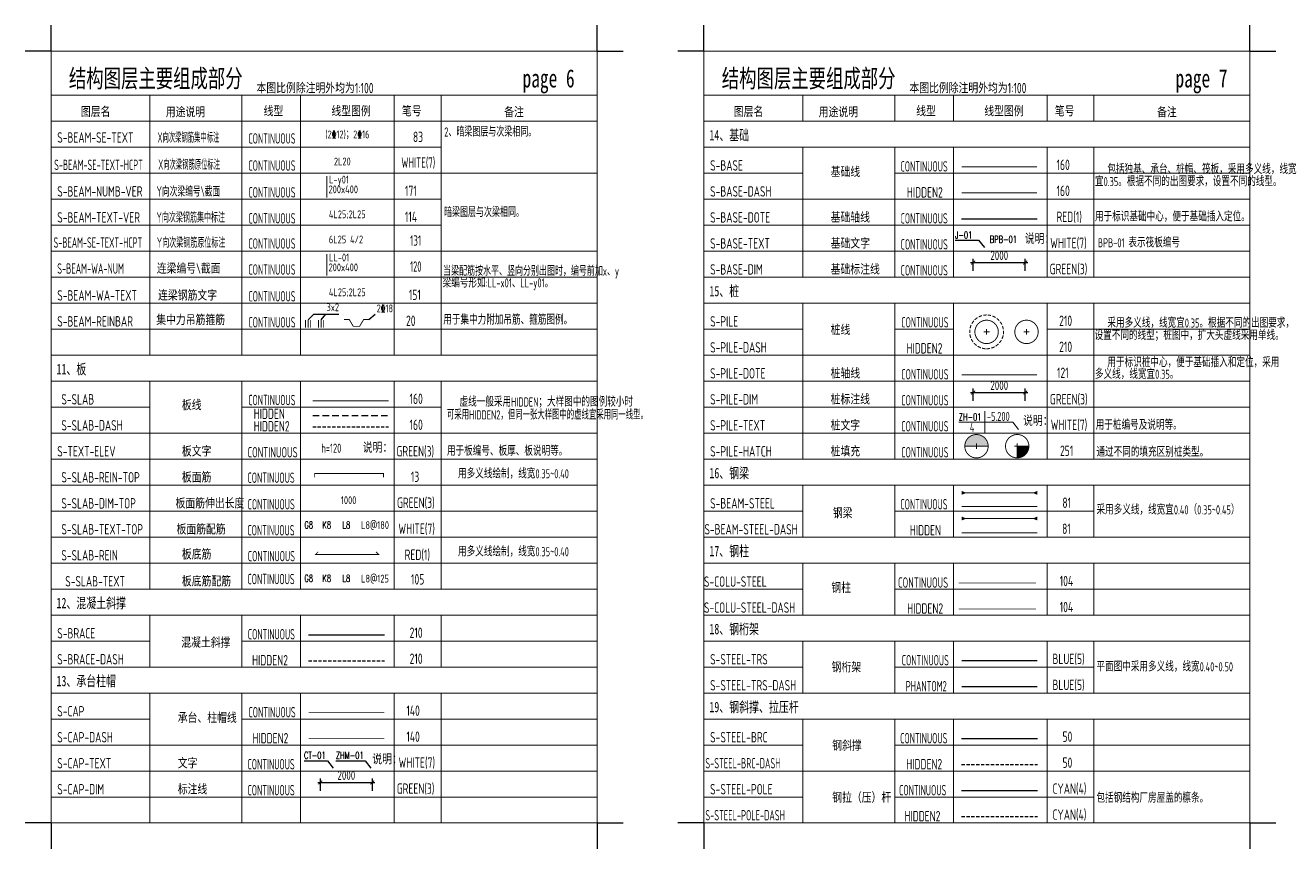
# Model space of a CAD drawing. Header units: millimetres. Extents: x 1089227 to 13101469, y 618865 to 10240562.
# Drawn here: x 2498289 to 2546397, y 5633596 to 5665296 of the extents above; entities that cross this region are included whole.
import ezdxf
from ezdxf.enums import TextEntityAlignment as Align

# ---------------------------------------------------------------- set-up
doc = ezdxf.new("R2010")
doc.units = ezdxf.units.MM
doc.header["$LTSCALE"] = 1000
doc.header["$PDMODE"] = 3
doc.header["$PDSIZE"] = 200
for name, pattern in [('HIDDEN', [0.375, 0.25, -0.125]), ('HIDDEN2', [0.1875, 0.125, -0.0625]), ('PHANTOM2', [1.25, 0.625, -0.125, 0.125, -0.125, 0.125, -0.125])]:
    doc.linetypes.add(name, pattern=pattern)
doc.layers.get('0').update_dxf_attribs({"linetype": 'CONTINUOUS'})
doc.layers.get('Defpoints').update_dxf_attribs({"linetype": 'CONTINUOUS'})
for name, color, linetype in [('A-TEXT-DESC', 4, 'CONTINUOUS'), ('S-BASE-DASH', 160, 'HIDDEN2'), ('S-BASE-DIM', 3, 'CONTINUOUS'), ('S-BASE-DOTE', 1, 'CONTINUOUS'), ('S-BASE-TEXT', 7, 'CONTINUOUS'), ('S-BEAM-REIN', 20, 'CONTINUOUS'), ('S-BEAM-SE-TEXT-HCPT', 7, 'CONTINUOUS'), ('S-BEAM-STEEL', 81, 'CONTINUOUS'), ('S-BEAM-STEEL-DASH', 81, 'HIDDEN'), ('S-BRACE', 210, 'CONTINUOUS'), ('S-BRACE-DASH', 210, 'HIDDEN2'), ('S-CAP', 140, 'CONTINUOUS'), ('S-CAP-DASH', 140, 'HIDDEN2'), ('S-CAP-DIM', 3, 'CONTINUOUS'), ('S-CAP-TEXT', 7, 'CONTINUOUS'), ('S-COLU-DE-TEXT', 32, 'CONTINUOUS'), ('S-COLU-STEEL', 104, 'CONTINUOUS'), ('S-COLU-STEEL-DASH', 104, 'HIDDEN2'), ('S-CONNET-PLA', 210, 'CONTINUOUS'), ('S-CONNET-PLA-DASH', 210, 'HIDDEN2'), ('S-PILE-DOTE', 121, 'CONTINUOUS'), ('S-SLAB-DASH', 160, 'HIDDEN'), ('S-SLAB-DIM-TOP', 3, 'CONTINUOUS'), ('S-SLAB-TEXT-TOP', 7, 'CONTINUOUS'), ('S-STEEL-BRC', 50, 'CONTINUOUS'), ('S-STEEL-BRC-DASH', 50, 'HIDDEN2'), ('S-STEEL-POLE', 4, 'CONTINUOUS'), ('S-STEEL-POLE-DASH', 4, 'HIDDEN2'), ('S-STEEL-TRS', 5, 'CONTINUOUS'), ('S-STEEL-TRS-DASH', 5, 'PHANTOM2'), ('S-TEXT-ELEV', 3, 'CONTINUOUS')]:
    doc.layers.add(name, color=color, linetype=linetype)
for name, color, linetype, lineweight in [('S-BASE', 160, 'CONTINUOUS', 0), ('S-BEAM-SE-NUMB-VER', 171, 'CONTINUOUS', 0), ('S-BEAM-SE-TEXT', 83, 'CONTINUOUS', 0), ('S-BEAM-SE-TEXT-VCPT', 131, 'CONTINUOUS', 0), ('S-BEAM-SE-TEXT-VER', 114, 'CONTINUOUS', 0), ('S-NUM', 7, 'CONTINUOUS', 0), ('S-PILE', 210, 'CONTINUOUS', 0), ('S-PILE-DASH', 210, 'HIDDEN2', 0), ('S-PILE-DIM', 3, 'CONTINUOUS', 0), ('S-PILE-TEXT', 7, 'CONTINUOUS', 0), ('S-SLAB', 160, 'CONTINUOUS', 0), ('S-SLAB-HATCH', 73, 'CONTINUOUS', 0), ('S-SLAB-REIN', 1, 'CONTINUOUS', 0), ('S-SLAB-REIN-TOP', 13, 'CONTINUOUS', 0), ('S-SLAB-TEXT', 105, 'CONTINUOUS', 0), ('S-TABLE', 113, 'CONTINUOUS', 0), ('S-TEXT', 32, 'CONTINUOUS', 0)]:
    doc.layers.add(name, color=color, linetype=linetype, lineweight=lineweight)
doc.styles.add('HT', font='simhei.ttf', dxfattribs={"width": 0.7})
doc.styles.add('rom', font='romand.shx', dxfattribs={"width": 0.7})
doc.styles.add('SZAD_HT', font='simhei.ttf')
doc.styles.add('TSSD_Dimension', font='tssdeng.shx', dxfattribs={"width": 0.75, "bigfont": 'Hztxt.shx'})
doc.styles.add('TSSD_Norm', font='Tssdeng.shx', dxfattribs={"width": 0.7, "bigfont": 'hztxt.shx'})
doc.styles.add('TSSD_Num', font='Tssdeng.shx', dxfattribs={"width": 0.7, "bigfont": 'hztxt.shx'})
doc.styles.add('TSSD_Rein', font='tssdeng.shx', dxfattribs={"width": 0.7, "bigfont": 'hztxt.shx'})
doc.dimstyles.new('TSSD_100_100', dxfattribs={"dimtxt": 350, "dimasz": 100, "dimexe": 150, "dimexo": 250, "dimgap": 100, "dimtad": 1, "dimdec": 0, "dimzin": 0, "dimdsep": 46, "dimtxsty": 'TSSD_Dimension', "dimblk": 'ARCHTICK', "dimblk1": 'ARCHTICK', "dimblk2": 'ARCHTICK', "dimcen": 0, "dimdle": 100, "dimclrt": 7, "dimadec": 0, "dimazin": 0, "dimtfac": 1, "dimtdec": 0, "dimtix": 1, "dimtmove": 2, "dimatfit": 3, "dimfxl": 0, "dimtolj": 1, "dimtzin": 0, "dimarcsym": 0})

# ---------------------------------------------------------------- blocks, each defined once
blk = doc.blocks.new('_ArchTick')
at = {"color": 0, "linetype": 'ByBlock', "const_width": 0.3}
blk.add_lwpolyline([(-0.71, -0.71), (0.71, 0.71)], dxfattribs=at)
blk = doc.blocks.new('*D361')
at = {"layer": 'Defpoints', "color": 0, "transparency": 16777216}
for p in [(2511646, 5636156), (2509646, 5635588), (2511646, 5635588)]:
    blk.add_point(p, dxfattribs=at)
at = {"layer": 'S-CAP-DIM', "color": 0, "lineweight": -2, "transparency": 16777216}
for p, q in [((2509546, 5636156), (2511746, 5636156)), ((2509646, 5635838), (2509646, 5636306)), ((2511646, 5635838), (2511646, 5636306))]:
    blk.add_line(p, q, dxfattribs=at)
at = {"layer": 'S-CAP-DIM', "color": 0, "lineweight": -2, "transparency": 16777216, "xscale": 100, "yscale": 100, "zscale": 100, "rotation": 180}
blk.add_blockref('_ArchTick', (2509646, 5636156), dxfattribs=at)
at = {"layer": 'S-CAP-DIM', "color": 0, "lineweight": -2, "transparency": 16777216, "xscale": 100, "yscale": 100, "zscale": 100}
blk.add_blockref('_ArchTick', (2511646, 5636156), dxfattribs=at)
at = {"layer": 'S-CAP-DIM', "color": 7, "transparency": 16777216, "insert": (2510646, 5636431), "char_height": 350, "attachment_point": 5, "style": 'TSSD_Dimension'}
blk.add_mtext('\\A1;2000', dxfattribs=at)
blk = doc.blocks.new('*D362')
at = {"layer": 'Defpoints', "color": 0, "transparency": 16777216}
for p in [(2536755, 5656156), (2534755, 5655588), (2536755, 5655588)]:
    blk.add_point(p, dxfattribs=at)
at = {"layer": 'S-BASE-DIM', "color": 0, "lineweight": -2, "transparency": 16777216}
for p, q in [((2534655, 5656156), (2536855, 5656156)), ((2534755, 5655838), (2534755, 5656306)), ((2536755, 5655838), (2536755, 5656306))]:
    blk.add_line(p, q, dxfattribs=at)
at = {"layer": 'S-BASE-DIM', "color": 0, "lineweight": -2, "transparency": 16777216, "xscale": 100, "yscale": 100, "zscale": 100, "rotation": 180}
blk.add_blockref('_ArchTick', (2534755, 5656156), dxfattribs=at)
at = {"layer": 'S-BASE-DIM', "color": 0, "lineweight": -2, "transparency": 16777216, "xscale": 100, "yscale": 100, "zscale": 100}
blk.add_blockref('_ArchTick', (2536755, 5656156), dxfattribs=at)
at = {"layer": 'S-BASE-DIM', "color": 7, "transparency": 16777216, "insert": (2535755, 5656431), "char_height": 350, "attachment_point": 5, "style": 'TSSD_Dimension'}
blk.add_mtext('\\A1;2000', dxfattribs=at)
blk = doc.blocks.new('*D363')
at = {"layer": 'Defpoints', "color": 0, "transparency": 16777216}
for p in [(2536755, 5651156), (2534755, 5650588), (2536755, 5650588)]:
    blk.add_point(p, dxfattribs=at)
at = {"layer": 'S-PILE-DIM', "color": 0, "lineweight": -2, "transparency": 16777216}
for p, q in [((2534655, 5651156), (2536855, 5651156)), ((2534755, 5650838), (2534755, 5651306)), ((2536755, 5650838), (2536755, 5651306))]:
    blk.add_line(p, q, dxfattribs=at)
at = {"layer": 'S-PILE-DIM', "color": 0, "lineweight": -2, "transparency": 16777216, "xscale": 100, "yscale": 100, "zscale": 100, "rotation": 180}
blk.add_blockref('_ArchTick', (2534755, 5651156), dxfattribs=at)
at = {"layer": 'S-PILE-DIM', "color": 0, "lineweight": -2, "transparency": 16777216, "xscale": 100, "yscale": 100, "zscale": 100}
blk.add_blockref('_ArchTick', (2536755, 5651156), dxfattribs=at)
at = {"layer": 'S-PILE-DIM', "color": 7, "transparency": 16777216, "insert": (2535755, 5651431), "char_height": 350, "attachment_point": 5, "style": 'TSSD_Dimension'}
blk.add_mtext('\\A1;2000', dxfattribs=at)

msp = doc.modelspace()

# ---------------------------------------------------------------- hatches: boundary and pattern name
at = {"layer": 'S-SLAB-HATCH'}
for points in [[(2534879.505, 5649541.374, 0.414213562), (2534429.505, 5649091.374), (2535329.505, 5649091.374, 0.414213562)], [(2536445.833, 5649091.374), (2536445.833, 5648641.374, 0.414213562), (2536895.833, 5649091.374)]]:
    msp.add_hatch(color=256, dxfattribs=at).paths.add_polyline_path(points)

# ---------------------------------------------------------------- linework, layer by layer
at = {"layer": 'Defpoints', "color": 0}
for points in [[(2499288.613, 5664296.27), (2499288.613, 5665296.27)], [(2520288.613, 5664296.27), (2520288.613, 5665296.27)], [(2524397.232, 5664296.27), (2524397.232, 5665296.27)], [(2545397.232, 5664296.27), (2545397.232, 5665296.27)], [(2499288.613, 5664296.27), (2498288.613, 5664296.27)], [(2520288.613, 5664296.27), (2521288.613, 5664296.27)], [(2524397.232, 5664296.27), (2523397.232, 5664296.27)], [(2545397.232, 5664296.27), (2546397.232, 5664296.27)], [(2499288.613, 5634596.27), (2498288.613, 5634596.27)], [(2499288.613, 5634596.27), (2499288.613, 5633596.27)], [(2520288.613, 5634596.27), (2520288.613, 5633596.27)], [(2520288.613, 5634596.27), (2521288.613, 5634596.27)], [(2524397.232, 5634596.27), (2523397.232, 5634596.27)], [(2524397.232, 5634596.27), (2524397.232, 5633596.27)], [(2545397.232, 5634596.27), (2545397.232, 5633596.27)], [(2545397.232, 5634596.27), (2546397.232, 5634596.27)]]:
    msp.add_lwpolyline(points, dxfattribs=at)
at = {"layer": 'S-BASE', "const_width": 35}
msp.add_lwpolyline([(2534305.346, 5659840.675), (2537208.641, 5659840.675)], dxfattribs=at)
at = {"layer": 'S-BASE-DASH', "const_width": 35}
msp.add_lwpolyline([(2534305.346, 5658840.675), (2537208.641, 5658840.675)], dxfattribs=at)
at = {"layer": 'S-BASE-DOTE'}
msp.add_line((2534305.346, 5657840.675), (2537208.641, 5657840.675), dxfattribs=at)
at = {"layer": 'S-BASE-TEXT'}
msp.add_lwpolyline([(2534059.696, 5657014.621), (2534959.568, 5657014.621), (2535182.678, 5656733.047)], dxfattribs=at)
at = {"layer": 'S-BEAM-REIN'}
msp.add_line((2511514.642, 5653970.178), (2511752.928, 5654175.227), dxfattribs=at)
at = {"layer": 'S-BEAM-REIN', "const_width": 35}
for points in [[(2509075.071, 5653648.531), (2509075.071, 5653948.531)], [(2509175.071, 5653648.531), (2509175.071, 5653948.531)], [(2509275.071, 5653648.531), (2509275.071, 5653948.531)], [(2509574.46, 5653648.531), (2509574.46, 5653948.531)], [(2509674.46, 5653648.531), (2509674.46, 5653948.531)], [(2509774.46, 5653648.531), (2509774.46, 5653948.531)], [(2511514.642, 5653970.178), (2511314.642, 5653970.178), (2511154.642, 5653703.511), (2510914.642, 5653703.511), (2510754.642, 5653970.178), (2510554.642, 5653970.178)]]:
    msp.add_lwpolyline(points, dxfattribs=at)
at = {"layer": 'S-BEAM-REIN'}
for points in [[(2509175.071, 5653948.531), (2509395.509, 5654170.138), (2510351.078, 5654170.138)], [(2509674.46, 5653948.531), (2509858.016, 5654170.138)]]:
    msp.add_lwpolyline(points, dxfattribs=at)
at = {"layer": 'S-BEAM-SE-NUMB-VER'}
msp.add_line((2509889.228, 5659476.26), (2509889.228, 5658655.282), dxfattribs=at)
at = {"layer": 'S-BEAM-STEEL', "ltscale": 10}
for points in [[(2534495.546, 5647296.765, 0, 150, 0), (2534305.346, 5647296.765, 90, 90, 0)], [(2537031.457, 5647296.765, 0, 150, 0), (2537221.657, 5647296.765, 90, 90, 0)]]:
    msp.add_lwpolyline(points, format="xyseb", dxfattribs=at)
at = {"layer": 'S-BEAM-STEEL', "const_width": 40}
for points in [[(2534305.346, 5647296.765), (2537221.657, 5647296.765)], [(2534305.346, 5646769.904), (2537221.657, 5646769.904)]]:
    msp.add_lwpolyline(points, dxfattribs=at)
at = {"layer": 'S-BEAM-STEEL-DASH', "ltscale": 10}
for points in [[(2534495.546, 5646309.877, 0, 150, 0), (2534305.346, 5646309.877, 90, 90, 0)], [(2537031.457, 5646309.877, 0, 150, 0), (2537221.657, 5646309.877, 90, 90, 0)]]:
    msp.add_lwpolyline(points, format="xyseb", dxfattribs=at)
at = {"layer": 'S-BEAM-STEEL-DASH', "const_width": 40}
for points in [[(2534305.346, 5646309.877), (2537221.657, 5646309.877)], [(2534305.346, 5645764.133), (2537221.657, 5645764.133)]]:
    msp.add_lwpolyline(points, dxfattribs=at)
at = {"layer": 'S-BRACE'}
msp.add_line((2509196.727, 5641840.675), (2512113.038, 5641840.675), dxfattribs=at)
at = {"layer": 'S-BRACE-DASH'}
msp.add_line((2509196.727, 5640840.675), (2512113.038, 5640840.675), dxfattribs=at)
at = {"layer": 'S-CAP', "const_width": 35}
msp.add_lwpolyline([(2509196.727, 5638840.675), (2512113.038, 5638840.675)], dxfattribs=at)
at = {"layer": 'S-CAP-DASH', "const_width": 35}
msp.add_lwpolyline([(2509196.727, 5637840.675), (2512113.038, 5637840.675)], dxfattribs=at)
at = {"layer": 'S-CAP-TEXT'}
for points in [[(2509022.496, 5636989.641), (2509922.367, 5636989.641), (2510145.477, 5636708.067)], [(2510247.123, 5636989.641), (2511364.675, 5636989.641), (2511587.785, 5636708.067)]]:
    msp.add_lwpolyline(points, dxfattribs=at)
at = {"layer": 'S-COLU-STEEL', "const_width": 35}
msp.add_lwpolyline([(2534196.974, 5643828.647), (2537168.275, 5643828.647)], dxfattribs=at)
at = {"layer": 'S-COLU-STEEL-DASH', "const_width": 35}
msp.add_lwpolyline([(2534196.974, 5642828.647), (2537168.275, 5642828.647)], dxfattribs=at)
at = {"layer": 'S-NUM'}
msp.add_line((2509889.228, 5656476.26), (2509889.228, 5655655.282), dxfattribs=at)
at = {"layer": 'S-PILE', "const_width": 35}
for points in [[(2535268.536, 5653040.359, 1), (2535268.536, 5653940.359, 1)], [(2534879.505, 5648641.374, 1), (2534879.505, 5649541.374, 1)], [(2536445.833, 5648641.374, 1), (2536445.833, 5649541.374, 1)]]:
    msp.add_lwpolyline(points, format="xyb", close=True, dxfattribs=at)
at = {"layer": 'S-PILE', "linetype": 'HIDDEN2', "const_width": 35}
msp.add_lwpolyline([(2536803.389, 5653040.359, 1), (2536803.389, 5653940.359, 1)], format="xyb", close=True, dxfattribs=at)
at = {"layer": 'S-PILE-DASH'}
msp.add_lwpolyline([(2535268.536, 5652840.359, 1), (2535268.536, 5654140.359, 1)], format="xyb", close=True, dxfattribs=at)
at = {"layer": 'S-PILE-DOTE', "const_width": 35}
for points in [[(2535381.036, 5653490.359), (2535156.036, 5653490.359)], [(2535268.536, 5653602.859), (2535268.536, 5653377.859)], [(2536915.889, 5653490.359), (2536690.889, 5653490.359)], [(2536803.389, 5653602.859), (2536803.389, 5653377.859)], [(2534305.346, 5651840.675), (2537208.641, 5651840.675)], [(2534992.005, 5649091.374), (2534767.005, 5649091.374)], [(2534879.505, 5649203.874), (2534879.505, 5648978.874)], [(2536558.333, 5649091.374), (2536333.333, 5649091.374)], [(2536445.833, 5649203.874), (2536445.833, 5648978.874)]]:
    msp.add_lwpolyline(points, dxfattribs=at)
at = {"layer": 'S-PILE-TEXT'}
msp.add_line((2535206.732, 5650444.249), (2535206.732, 5649623.073), dxfattribs=at)
msp.add_lwpolyline([(2534201.22, 5650013.171), (2536278.262, 5650013.171), (2536501.372, 5649731.597)], dxfattribs=at)
at = {"layer": 'S-SLAB'}
msp.add_line((2509354.681, 5650840.675), (2512270.992, 5650840.675), dxfattribs=at)
at = {"layer": 'S-SLAB-DASH'}
msp.add_line((2509354.681, 5650279.252), (2512270.992, 5650279.252), dxfattribs=at)
at = {"layer": 'S-SLAB-DASH', "linetype": 'HIDDEN2'}
msp.add_line((2509354.681, 5649840.675), (2512270.992, 5649840.675), dxfattribs=at)
at = {"layer": 'S-SLAB-HATCH'}
for p, q in [((2534429.505, 5649091.374), (2535329.505, 5649091.374)), ((2536445.833, 5649091.374), (2536895.833, 5649091.374)), ((2536445.833, 5649091.374), (2536445.833, 5648641.374))]:
    msp.add_line(p, q, dxfattribs=at)
at = {"layer": 'S-SLAB-REIN', "const_width": 35}
msp.add_lwpolyline([(2509567.682, 5645033.101), (2509461.616, 5644927.035), (2511890.976, 5644927.035), (2511784.91, 5645033.101)], dxfattribs=at)
at = {"layer": 'S-SLAB-REIN-TOP', "const_width": 35}
msp.add_lwpolyline([(2512074.148, 5647892.473), (2512074.148, 5648042.473), (2509427.386, 5648042.473), (2509427.386, 5647892.473)], dxfattribs=at)
at = {"layer": 'S-STEEL-BRC'}
msp.add_line((2534305.346, 5637840.675), (2537221.657, 5637840.675), dxfattribs=at)
at = {"layer": 'S-STEEL-BRC-DASH'}
msp.add_line((2534305.346, 5636840.675), (2537221.657, 5636840.675), dxfattribs=at)
at = {"layer": 'S-STEEL-POLE'}
msp.add_line((2534305.346, 5635840.675), (2537221.657, 5635840.675), dxfattribs=at)
at = {"layer": 'S-STEEL-POLE-DASH'}
msp.add_line((2534305.346, 5634840.675), (2537221.657, 5634840.675), dxfattribs=at)
at = {"layer": 'S-STEEL-TRS', "ltscale": 0.5, "const_width": 45}
msp.add_lwpolyline([(2534305.346, 5640840.675), (2537221.657, 5640840.675)], dxfattribs=at)
at = {"layer": 'S-STEEL-TRS-DASH', "ltscale": 0.5, "const_width": 45}
msp.add_lwpolyline([(2534305.346, 5639840.675), (2537221.657, 5639840.675)], dxfattribs=at)
at = {"layer": 'S-TABLE'}
for p, q in [((2531737.232, 5653596.27), (2533997.232, 5653596.27)), ((2537597.232, 5653596.27), (2545397.232, 5653596.27)), ((2499288.613, 5647596.27), (2520288.613, 5647596.27)), ((2524397.232, 5647596.27), (2545397.232, 5647596.27)), ((2499288.613, 5641596.27), (2503088.613, 5641596.27)), ((2506628.613, 5641596.27), (2520288.613, 5641596.27)), ((2524397.232, 5641596.27), (2545397.232, 5641596.27)), ((2499288.613, 5638596.27), (2503088.613, 5638596.27)), ((2506628.613, 5638596.27), (2520288.613, 5638596.27)), ((2524397.232, 5638596.27), (2545397.232, 5638596.27)), ((2499288.613, 5636596.27), (2520288.613, 5636596.27)), ((2524397.232, 5636596.27), (2545397.232, 5636596.27))]:
    msp.add_line(p, q, dxfattribs=at)
for points in [[(2520288.613, 5634596.27), (2520288.613, 5664296.27), (2499288.613, 5664296.27), (2499288.613, 5634596.27)], [(2545397.232, 5634596.27), (2545397.232, 5664296.27), (2524397.232, 5664296.27), (2524397.232, 5634596.27)]]:
    msp.add_lwpolyline(points, close=True, dxfattribs=at)
for points in [[(2499288.613, 5662596.27), (2520288.613, 5662596.27)], [(2503088.613, 5662596.27), (2503088.613, 5652596.27)], [(2506628.613, 5662596.27), (2506628.613, 5652596.27)], [(2508888.613, 5662596.27), (2508888.613, 5652596.27)], [(2512488.613, 5662596.27), (2512488.613, 5652596.27)], [(2514288.613, 5662596.27), (2514288.613, 5652596.27)], [(2524397.232, 5662596.27), (2545397.232, 5662596.27)], [(2528197.232, 5662596.27), (2528197.232, 5661596.27)], [(2531737.232, 5662596.27), (2531737.232, 5661596.27)], [(2533997.232, 5662596.27), (2533997.232, 5661596.27)], [(2537597.232, 5662596.27), (2537597.232, 5661596.27)], [(2539397.232, 5662596.27), (2539397.232, 5661596.27)], [(2499288.613, 5661596.27), (2520288.613, 5661596.27)], [(2524397.232, 5661596.27), (2545397.232, 5661596.27)], [(2499288.613, 5660596.27), (2514288.613, 5660596.27)], [(2524397.232, 5660596.27), (2545397.232, 5660596.27)], [(2528197.232, 5660596.27), (2528197.232, 5655596.27)], [(2531737.232, 5660596.27), (2531737.232, 5655596.27)], [(2533997.232, 5660596.27), (2533997.232, 5655596.27)], [(2537597.232, 5660596.27), (2537597.232, 5655596.27)], [(2539397.232, 5660596.27), (2539397.232, 5655596.27)], [(2499288.613, 5659596.27), (2520288.613, 5659596.27)], [(2524397.232, 5659596.27), (2528197.232, 5659596.27)], [(2531737.232, 5659596.27), (2539397.232, 5659596.27)], [(2532197.232, 5659596.27), (2545397.232, 5659596.27)], [(2499288.613, 5658596.27), (2514288.613, 5658596.27)], [(2499288.613, 5658596.27), (2514288.613, 5658596.27)], [(2524397.232, 5658596.27), (2545397.232, 5658596.27)], [(2524397.232, 5658596.27), (2545397.232, 5658596.27)], [(2499288.613, 5657596.27), (2514288.613, 5657596.27)], [(2499288.613, 5657596.27), (2514288.613, 5657596.27)], [(2507088.613, 5657596.27), (2514288.613, 5657596.27)], [(2524397.232, 5657596.27), (2545397.232, 5657596.27)], [(2499288.613, 5656596.27), (2520288.613, 5656596.27)], [(2524397.232, 5656596.27), (2545397.232, 5656596.27)], [(2499288.613, 5655596.27), (2520288.613, 5655596.27)], [(2524397.232, 5655596.27), (2545397.232, 5655596.27)], [(2499288.613, 5654596.27), (2520288.613, 5654596.27)], [(2524397.232, 5654596.27), (2545397.232, 5654596.27)], [(2528197.232, 5654596.27), (2528197.232, 5648596.27)], [(2531737.232, 5654596.27), (2531737.232, 5648596.27)], [(2533997.232, 5654596.27), (2533997.232, 5648596.27)], [(2537597.232, 5654596.27), (2537597.232, 5648596.27)], [(2539397.232, 5654596.27), (2539397.232, 5648596.27)], [(2499288.613, 5653596.27), (2520288.613, 5653596.27)], [(2524397.232, 5653596.27), (2528197.232, 5653596.27)], [(2531737.232, 5653596.27), (2533537.232, 5653596.27)], [(2537597.232, 5653596.27), (2545397.232, 5653596.27)], [(2499288.613, 5652596.27), (2520288.613, 5652596.27)], [(2524397.232, 5652596.27), (2545397.232, 5652596.27)], [(2499288.613, 5651596.27), (2520288.613, 5651596.27)], [(2503088.613, 5651596.27), (2503088.613, 5643596.27)], [(2506628.613, 5651596.27), (2506628.613, 5643596.27)], [(2508888.613, 5651596.27), (2508888.613, 5643596.27)], [(2512488.613, 5651596.27), (2512488.613, 5643596.27)], [(2514288.613, 5651596.27), (2514288.613, 5643596.27)], [(2524397.232, 5651596.27), (2545397.232, 5651596.27)], [(2499288.613, 5650596.27), (2503088.613, 5650596.27)], [(2506628.613, 5650596.27), (2512488.613, 5650596.27)], [(2507088.613, 5650596.27), (2514288.613, 5650596.27)], [(2512488.613, 5650596.27), (2514288.613, 5650596.27)], [(2524397.232, 5650596.27), (2545397.232, 5650596.27)], [(2499288.613, 5649596.27), (2520288.613, 5649596.27)], [(2524397.232, 5649596.27), (2545397.232, 5649596.27)], [(2499288.613, 5648596.27), (2520288.613, 5648596.27)], [(2524397.232, 5648596.27), (2545397.232, 5648596.27)], [(2528197.232, 5647596.27), (2528197.232, 5645596.27)], [(2531737.232, 5647596.27), (2531737.232, 5645596.27)], [(2533997.232, 5647596.27), (2533997.232, 5645596.27)], [(2537597.232, 5647596.27), (2537597.232, 5645596.27)], [(2539397.232, 5647596.27), (2539397.232, 5645596.27)], [(2499288.613, 5646596.27), (2520288.613, 5646596.27)], [(2524397.232, 5646596.27), (2528197.232, 5646596.27)], [(2531737.232, 5646596.27), (2539397.232, 5646596.27)], [(2532197.232, 5646596.27), (2539397.232, 5646596.27)], [(2499288.613, 5645596.27), (2520288.613, 5645596.27)], [(2524397.232, 5645596.27), (2545397.232, 5645596.27)], [(2499288.613, 5644596.27), (2520288.613, 5644596.27)], [(2524397.232, 5644596.27), (2545397.232, 5644596.27)], [(2528197.232, 5644596.27), (2528197.232, 5642596.27)], [(2531737.232, 5644596.27), (2531737.232, 5642596.27)], [(2533997.232, 5644596.27), (2533997.232, 5642596.27)], [(2537597.232, 5644596.27), (2537597.232, 5642596.27)], [(2539397.232, 5644596.27), (2539397.232, 5642596.27)], [(2499288.613, 5643596.27), (2520288.613, 5643596.27)], [(2524397.232, 5643596.27), (2528197.232, 5643596.27)], [(2531737.232, 5643596.27), (2545397.232, 5643596.27)], [(2499288.613, 5642596.27), (2520288.613, 5642596.27)], [(2503088.613, 5642596.27), (2503088.613, 5640596.27)], [(2506628.613, 5642596.27), (2506628.613, 5640596.27)], [(2508888.613, 5642596.27), (2508888.613, 5640596.27)], [(2512488.613, 5642596.27), (2512488.613, 5640596.27)], [(2514288.613, 5642596.27), (2514288.613, 5640596.27)], [(2524397.232, 5642596.27), (2545397.232, 5642596.27)], [(2528197.232, 5641596.27), (2528197.232, 5639596.27)], [(2531737.232, 5641596.27), (2531737.232, 5639596.27)], [(2533997.232, 5641596.27), (2533997.232, 5639596.27)], [(2537597.232, 5641596.27), (2537597.232, 5639596.27)], [(2539397.232, 5641596.27), (2539397.232, 5639596.27)], [(2499288.613, 5640596.27), (2520288.613, 5640596.27)], [(2524397.232, 5640596.27), (2528197.232, 5640596.27)], [(2531737.232, 5640596.27), (2539397.232, 5640596.27)], [(2532197.232, 5640596.27), (2539397.232, 5640596.27)], [(2499288.613, 5639596.27), (2520288.613, 5639596.27)], [(2499288.613, 5639596.27), (2520288.613, 5639596.27)], [(2503088.613, 5639596.27), (2503088.613, 5634596.27)], [(2506628.613, 5639596.27), (2506628.613, 5634596.27)], [(2508888.613, 5639596.27), (2508888.613, 5634596.27)], [(2512488.613, 5639596.27), (2512488.613, 5634596.27)], [(2514288.613, 5639596.27), (2514288.613, 5634596.27)], [(2524397.232, 5639596.27), (2545397.232, 5639596.27)], [(2524397.232, 5639596.27), (2545397.232, 5639596.27)], [(2528197.232, 5638596.27), (2528197.232, 5634596.27)], [(2531737.232, 5638596.27), (2531737.232, 5634596.27)], [(2533997.232, 5638596.27), (2533997.232, 5634596.27)], [(2537597.232, 5638596.27), (2537597.232, 5634596.27)], [(2539397.232, 5638596.27), (2539397.232, 5634596.27)], [(2499288.613, 5637596.27), (2520288.613, 5637596.27)], [(2524397.232, 5637596.27), (2528197.232, 5637596.27)], [(2531737.232, 5637596.27), (2539397.232, 5637596.27)], [(2532197.232, 5637596.27), (2545397.232, 5637596.27)], [(2499288.613, 5635596.27), (2520288.613, 5635596.27)], [(2524397.232, 5635596.27), (2528197.232, 5635596.27)], [(2531737.232, 5635596.27), (2539397.232, 5635596.27)], [(2532197.232, 5635596.27), (2539397.232, 5635596.27)], [(2499288.613, 5634596.27), (2520288.613, 5634596.27)], [(2524397.232, 5634596.27), (2545397.232, 5634596.27)]]:
    msp.add_lwpolyline(points, dxfattribs=at)

# ---------------------------------------------------------------- texts
at = {"layer": 'A-TEXT-DESC', "color": 10, "style": 'SZAD_HT', "width": 0.7}
for s, p in [('14、基础', (2524607.706, 5660860.024)), ('15、桩', (2524607.706, 5654860.024)), ('11、板', (2499499.087, 5651860.024)), ('16、钢梁', (2524607.706, 5647860.024)), ('17、钢柱', (2524607.706, 5644860.024)), ('12、混凝土斜撑', (2499499.087, 5642860.024)), ('18、钢桁架', (2524607.706, 5641860.024)), ('13、承台柱帽', (2499499.087, 5639860.024)), ('19、钢斜撑、拉压杆', (2524607.706, 5638860.024))]:
    msp.add_text(s, height=400, dxfattribs=at).set_placement(p)
at = {"layer": 'S-BASE', "style": 'TSSD_Norm'}
for s, width, p in [('S-BASE', 0.7, (2524636.203, 5659695.234)), ('CONTINUOUS', 0.6, (2531955.955, 5659658.452)), ('160', 0.7, (2537957.871, 5659717.598)), ('基础线', 0.7, (2529271.997, 5659445.234))]:
    msp.add_text(s, height=400, dxfattribs=dict(at, width=width)).set_placement(p)
at = {"layer": 'S-BASE-DASH', "style": 'TSSD_Norm', "width": 0.7}
for s, p in [('S-BASE-DASH', (2524636.203, 5658695.234)), ('HIDDEN2', (2532200.917, 5658658.452)), ('160', (2537957.871, 5658717.598))]:
    msp.add_text(s, height=400, dxfattribs=at).set_placement(p)
at = {"layer": 'S-BASE-DIM', "style": 'TSSD_Norm'}
for s, width, p in [('基础标注线', 0.7, (2529271.997, 5655695.234)), ('GREEN(3)', 0.7, (2537693.918, 5655709.404)), ('S-BASE-DIM', 0.7, (2524636.203, 5655695.234)), ('CONTINUOUS', 0.6, (2531961.098, 5655658.452))]:
    msp.add_text(s, height=400, dxfattribs=dict(at, width=width)).set_placement(p)
at = {"layer": 'S-BASE-DOTE', "style": 'TSSD_Norm'}
for s, width, p in [('S-BASE-DOTE', 0.7, (2524636.203, 5657695.234)), ('基础轴线', 0.7, (2529271.997, 5657695.234)), ('CONTINUOUS', 0.6, (2531957.915, 5657658.452)), ('RED(1)', 0.7, (2537957.871, 5657717.598))]:
    msp.add_text(s, height=400, dxfattribs=dict(at, width=width)).set_placement(p)
at = {"layer": 'S-BASE-TEXT'}
for s, height, style, width, p in [('S-BASE-TEXT', 400, 'TSSD_Norm', 0.7, (2524636.203, 5656695.234)), ('基础文字', 400, 'TSSD_Norm', 0.7, (2529271.997, 5656695.234)), ('J-01', 270, 'rom', 0.7, (2534055.633, 5657087.176)), ('BPB-01', 270, 'rom', 0.7, (2535390.408, 5656911.871)), ('说明：', 400, 'TSSD_Norm', 0.7, (2536739.451, 5656875.062)), ('WHITE(7)', 400, 'TSSD_Norm', 0.7, (2537714.774, 5656709.404)), ('CONTINUOUS', 400, 'TSSD_Norm', 0.6, (2531961.098, 5656658.452))]:
    msp.add_text(s, height=height, dxfattribs=dict(at, style=style, width=width)).set_placement(p)
at = {"layer": 'S-BEAM-REIN', "style": 'TSSD_Rein', "width": 0.7}
for s, p in [('3x2', (2509884.119, 5654196.978)), ('2\x8418', (2511812.009, 5654153.72))]:
    msp.add_text(s, height=300, dxfattribs=at).set_placement(p, align=Align.BOTTOM_LEFT)
at = {"layer": 'S-BEAM-REIN', "style": 'TSSD_Norm'}
for s, width, p in [('S-BEAM-REINBAR', 0.7, (2499527.584, 5653695.234)), ('集中力吊筋箍筋', 0.7, (2503334.398, 5653750.379)), ('CONTINUOUS', 0.6, (2506877.216, 5653658.452)), ('20', 0.7, (2512940.989, 5653717.598))]:
    msp.add_text(s, height=400, dxfattribs=dict(at, width=width)).set_placement(p)
at = {"layer": 'S-BEAM-SE-NUMB-VER'}
for s, height, style, width, p in [('L-y01', 300, 'TSSD_Num', 0.7, (2509983.222, 5659199.341)), ('S-BEAM-NUMB-VER', 400, 'TSSD_Norm', 0.7, (2499527.584, 5658695.234)), ('Y向次梁编号\\截面', 400, 'TSSD_Norm', 0.55, (2503345.179, 5658695.234)), ('CONTINUOUS', 400, 'TSSD_Norm', 0.6, (2506877.216, 5658658.452)), ('200x400', 300, 'TSSD_Num', 0.7, (2509961.958, 5658823.261)), ('171', 400, 'TSSD_Norm', 0.7, (2512901.638, 5658717.598))]:
    msp.add_text(s, height=height, dxfattribs=dict(at, style=style, width=width)).set_placement(p)
at = {"layer": 'S-BEAM-SE-TEXT'}
for s, height, style, width, p in [('S-BEAM-SE-TEXT', 400, 'TSSD_Norm', 0.7, (2499527.584, 5660769.275)), ('X向次梁钢筋集中标注', 400, 'TSSD_Norm', 0.45, (2503387.742, 5660769.275)), ('CONTINUOUS', 400, 'TSSD_Norm', 0.6, (2506877.216, 5660732.493)), ('(2\x8412)；2\x8416', 300, 'TSSD_Rein', 0.7, (2509836.455, 5660937.21)), ('83', 400, 'TSSD_Norm', 0.7, (2513207.721, 5660791.64))]:
    msp.add_text(s, height=height, dxfattribs=dict(at, style=style, width=width)).set_placement(p)
at = {"layer": 'S-BEAM-SE-TEXT-HCPT'}
for s, height, style, width, p in [('S-BEAM-SE-TEXT-HCPT', 400, 'TSSD_Norm', 0.59, (2499410.492, 5659716.519)), ('X向次梁钢筋原位标注', 400, 'TSSD_Norm', 0.45, (2503415.389, 5659726.756)), ('CONTINUOUS', 400, 'TSSD_Norm', 0.6, (2506877.216, 5659689.974)), ('2L20', 300, 'TSSD_Rein', 0.7, (2510167.155, 5659894.691)), ('WHITE(7)', 400, 'TSSD_Norm', 0.65, (2512759.81, 5659803.962))]:
    msp.add_text(s, height=height, dxfattribs=dict(at, style=style, width=width)).set_placement(p)
at = {"layer": 'S-BEAM-SE-TEXT-VCPT'}
for s, height, style, width, p in [('S-BEAM-SE-TEXT-HCPT', 400, 'TSSD_Norm', 0.59, (2499388.567, 5656726.756)), ('Y向次梁钢筋原位标注', 400, 'TSSD_Norm', 0.5, (2503356.146, 5656726.756)), ('6L25 4/2', 300, 'TSSD_Rein', 0.7, (2509973.62, 5656894.691)), ('131', 400, 'TSSD_Norm', 0.65, (2513098.613, 5656803.962)), ('CONTINUOUS', 400, 'TSSD_Norm', 0.6, (2506877.216, 5656689.974))]:
    msp.add_text(s, height=height, dxfattribs=dict(at, style=style, width=width)).set_placement(p)
at = {"layer": 'S-BEAM-SE-TEXT-VER'}
for s, height, style, width, p in [('S-BEAM-TEXT-VER', 400, 'TSSD_Norm', 0.7, (2499527.584, 5657695.234)), ('Y向次梁钢筋集中标注', 400, 'TSSD_Norm', 0.5, (2503343.558, 5657695.234)), ('CONTINUOUS', 400, 'TSSD_Norm', 0.6, (2506877.216, 5657658.452)), ('4L25;2L25', 300, 'TSSD_Rein', 0.7, (2509973.62, 5657863.168)), ('114', 400, 'TSSD_Norm', 0.7, (2512898.37, 5657717.598))]:
    msp.add_text(s, height=height, dxfattribs=dict(at, style=style, width=width)).set_placement(p)
at = {"layer": 'S-BEAM-STEEL', "style": 'TSSD_Norm'}
for s, width, p in [('S-BEAM-STEEL', 0.7, (2524636.203, 5646695.234)), ('CONTINUOUS', 0.6, (2531950.69, 5646658.452)), ('81', 0.7, (2538182.556, 5646717.598))]:
    msp.add_text(s, height=400, dxfattribs=dict(at, width=width)).set_placement(p)
at = {"layer": 'S-BEAM-STEEL-DASH', "style": 'TSSD_Norm', "width": 0.7}
for s, p in [('钢梁', (2529358.384, 5646319.454)), ('S-BEAM-STEEL-DASH', (2524417.048, 5645695.234)), ('HIDDEN', (2532315.624, 5645658.452)), ('81', (2538171.531, 5645717.598))]:
    msp.add_text(s, height=400, dxfattribs=at).set_placement(p)
at = {"layer": 'S-BRACE', "style": 'TSSD_Norm'}
for s, width, p in [('S-BRACE', 0.7, (2499527.584, 5641695.234)), ('混凝土斜撑', 0.7, (2504297.024, 5641339.508)), ('CONTINUOUS', 0.6, (2506853.698, 5641658.452)), ('210', 0.7, (2513079.44, 5641717.598))]:
    msp.add_text(s, height=400, dxfattribs=dict(at, width=width)).set_placement(p)
at = {"layer": 'S-BRACE-DASH', "style": 'TSSD_Norm', "width": 0.7}
for s, p in [('S-BRACE-DASH', (2499527.584, 5640695.234)), ('HIDDEN2', (2507019.861, 5640658.452)), ('210', (2513079.44, 5640717.598))]:
    msp.add_text(s, height=400, dxfattribs=at).set_placement(p)
at = {"layer": 'S-CAP', "style": 'TSSD_Norm'}
for s, width, p in [('S-CAP', 0.7, (2499527.584, 5638695.234)), ('承台、柱帽线', 0.7, (2504163.378, 5638445.234)), ('CONTINUOUS', 0.6, (2506881.341, 5638658.452)), ('140', 0.7, (2512954.336, 5638717.598))]:
    msp.add_text(s, height=400, dxfattribs=dict(at, width=width)).set_placement(p)
at = {"layer": 'S-CAP-DASH', "style": 'TSSD_Norm', "width": 0.7}
for s, p in [('S-CAP-DASH', (2499527.584, 5637695.234)), ('HIDDEN2', (2507034.556, 5637658.452)), ('140', (2512954.336, 5637717.598))]:
    msp.add_text(s, height=400, dxfattribs=at).set_placement(p)
at = {"layer": 'S-CAP-DIM', "style": 'TSSD_Norm'}
for s, width, p in [('S-CAP-DIM', 0.7, (2499527.584, 5635695.234)), ('标注线', 0.7, (2504163.378, 5635695.234)), ('CONTINUOUS', 0.6, (2506843.495, 5635658.452)), ('GREEN(3)', 0.7, (2512585.265, 5635717.598))]:
    msp.add_text(s, height=400, dxfattribs=dict(at, width=width)).set_placement(p)
at = {"layer": 'S-CAP-TEXT'}
for s, height, style, width, p in [('S-CAP-TEXT', 400, 'TSSD_Norm', 0.7, (2499527.584, 5636695.234)), ('文字', 400, 'TSSD_Norm', 0.7, (2504163.378, 5636695.234)), ('CONTINUOUS', 400, 'TSSD_Norm', 0.6, (2506843.495, 5636658.452)), ('CT-01', 270, 'rom', 0.7, (2509018.432, 5637062.196)), ('ZHM-01', 270, 'rom', 0.7, (2510243.06, 5637062.196)), ('说明：', 400, 'TSSD_Norm', 0.7, (2511646.156, 5636852.725)), ('WHITE(7)', 400, 'TSSD_Norm', 0.7, (2512654.549, 5636717.598))]:
    msp.add_text(s, height=height, dxfattribs=dict(at, style=style, width=width)).set_placement(p)
at = {"layer": 'S-COLU-DE-TEXT'}
for s, height, style, width, p in [('S-BEAM-WA-TEXT', 400, 'TSSD_Norm', 0.7, (2499527.584, 5654695.234)), ('连梁钢筋文字', 400, 'TSSD_Norm', 0.7, (2503405.982, 5654695.234)), ('CONTINUOUS', 400, 'TSSD_Norm', 0.6, (2506877.216, 5654658.452)), ('4L25;2L25', 300, 'TSSD_Rein', 0.7, (2509973.62, 5654863.168)), ('151', 400, 'TSSD_Norm', 0.7, (2513049.048, 5654717.598))]:
    msp.add_text(s, height=height, dxfattribs=dict(at, style=style, width=width)).set_placement(p)
at = {"layer": 'S-COLU-STEEL', "style": 'TSSD_Norm'}
for s, width, p in [('104', 0.7, (2538079.687, 5643705.57)), ('S-COLU-STEEL', 0.7, (2524397.205, 5643683.206)), ('CONTINUOUS', 0.65, (2531862.202, 5643646.424))]:
    msp.add_text(s, height=400, dxfattribs=dict(at, width=width)).set_placement(p)
at = {"layer": 'S-COLU-STEEL-DASH', "style": 'TSSD_Norm', "width": 0.7}
for s, p in [('钢柱', (2529298.462, 5643448.065)), ('S-COLU-STEEL-DASH', (2524397.205, 5642683.206)), ('HIDDEN2', (2532214.079, 5642646.424)), ('104', (2538079.687, 5642705.57))]:
    msp.add_text(s, height=400, dxfattribs=at).set_placement(p)
at = {"layer": 'S-CONNET-PLA', "style": 'TSSD_Norm', "width": 0.7}
msp.add_text('210', height=400, dxfattribs=at).set_placement((2538058.316, 5653717.598))
at = {"layer": 'S-CONNET-PLA-DASH', "style": 'TSSD_Norm', "width": 0.7}
msp.add_text('210', height=400, dxfattribs=at).set_placement((2538058.316, 5652717.598))
at = {"layer": 'S-NUM'}
for s, height, style, width, p in [('连梁编号\\截面', 400, 'TSSD_Norm', 0.7, (2503356.146, 5655726.756)), ('LL-01', 300, 'TSSD_Num', 0.7, (2509983.222, 5656199.341)), ('120', 400, 'TSSD_Norm', 0.6, (2513098.613, 5655803.962)), ('S-BEAM-WA-NUM', 400, 'TSSD_Norm', 0.6, (2499527.584, 5655726.756)), ('CONTINUOUS', 400, 'TSSD_Norm', 0.6, (2506877.216, 5655689.974)), ('200x400', 300, 'TSSD_Num', 0.7, (2509961.958, 5655823.261))]:
    msp.add_text(s, height=height, dxfattribs=dict(at, style=style, width=width)).set_placement(p)
at = {"layer": 'S-PILE', "style": 'TSSD_Norm'}
for s, width, p in [('S-PILE', 0.7, (2524636.203, 5653695.234)), ('桩线', 0.7, (2529271.997, 5653367.859)), ('CONTINUOUS', 0.6, (2531986.982, 5653658.452))]:
    msp.add_text(s, height=400, dxfattribs=dict(at, width=width)).set_placement(p)
at = {"layer": 'S-PILE-DASH', "style": 'TSSD_Norm', "width": 0.7}
for s, p in [('S-PILE-DASH', (2524636.203, 5652695.234)), ('HIDDEN2', (2532188.403, 5652658.452))]:
    msp.add_text(s, height=400, dxfattribs=at).set_placement(p)
at = {"layer": 'S-PILE-DIM', "style": 'TSSD_Norm'}
for s, width, p in [('S-PILE-DIM', 0.7, (2524636.203, 5650695.234)), ('桩标注线', 0.7, (2529271.997, 5650695.234)), ('CONTINUOUS', 0.6, (2531986.982, 5650658.452)), ('GREEN(3)', 0.7, (2537703.956, 5650699.596))]:
    msp.add_text(s, height=400, dxfattribs=dict(at, width=width)).set_placement(p)
at = {"layer": 'S-PILE-DOTE', "style": 'TSSD_Norm'}
for s, width, p in [('S-PILE-DOTE', 0.7, (2524636.203, 5651695.234)), ('桩轴线', 0.7, (2529271.997, 5651695.234)), ('CONTINUOUS', 0.6, (2531986.982, 5651658.452)), ('121', 0.7, (2537974.533, 5651717.598))]:
    msp.add_text(s, height=400, dxfattribs=dict(at, width=width)).set_placement(p)
at = {"layer": 'S-PILE-TEXT'}
for s, height, style, width, p in [('-5.200', 350, 'TSSD_Norm', 0.7, (2535280.288, 5650063.299)), ('S-PILE-TEXT', 400, 'TSSD_Norm', 0.7, (2524636.203, 5649695.234)), ('桩文字', 400, 'TSSD_Norm', 0.7, (2529271.997, 5649695.234)), ('CONTINUOUS', 400, 'TSSD_Norm', 0.6, (2531986.982, 5649658.452)), ('ZH-01', 270, 'rom', 0.7, (2534197.157, 5650085.726)), ('4', 350, 'TSSD_Norm', 0.7, (2534623.646, 5649638.069)), ('说明：', 400, 'TSSD_Norm', 0.7, (2536671.795, 5649873.612)), ('WHITE(7)', 400, 'TSSD_Norm', 0.7, (2537734.802, 5649717.598))]:
    msp.add_text(s, height=height, dxfattribs=dict(at, style=style, width=width)).set_placement(p)
at = {"layer": 'S-SLAB', "style": 'TSSD_Norm'}
for s, width, p in [('S-SLAB', 0.7, (2499685.538, 5650695.234)), ('板线', 0.7, (2504321.332, 5650472.873)), ('CONTINUOUS', 0.6, (2506873.062, 5650667.807)), ('160', 0.7, (2513076.061, 5650717.598))]:
    msp.add_text(s, height=400, dxfattribs=dict(at, width=width)).set_placement(p)
at = {"layer": 'S-SLAB-DASH', "style": 'TSSD_Norm', "width": 0.7}
for s, p in [('HIDDEN', (2507083.803, 5650140.886)), ('S-SLAB-DASH', (2499685.538, 5649695.234)), ('HIDDEN2', (2507083.803, 5649658.452)), ('160', (2513076.061, 5649717.598))]:
    msp.add_text(s, height=400, dxfattribs=at).set_placement(p)
at = {"layer": 'S-SLAB-DIM-TOP', "style": 'TSSD_Norm'}
for s, width, p in [('S-SLAB-DIM-TOP', 0.7, (2499685.538, 5646695.234)), ('板面筋伸出长度', 0.7, (2504077.237, 5646695.234)), ('CONTINUOUS', 0.6, (2506847.17, 5646658.452)), ('GREEN(3)', 0.7, (2512595.28, 5646717.598))]:
    msp.add_text(s, height=400, dxfattribs=dict(at, width=width)).set_placement(p)
at = {"layer": 'S-SLAB-DIM-TOP', "style": 'TSSD_Norm', "width": 0.7}
msp.add_text('1000', height=300, dxfattribs=at).set_placement((2510734.091, 5647165.117), align=Align.TOP_CENTER)
at = {"layer": 'S-SLAB-HATCH', "style": 'TSSD_Norm'}
for s, width, p in [('S-PILE-HATCH', 0.7, (2524636.203, 5648695.234)), ('桩填充', 0.7, (2529271.997, 5648695.234)), ('CONTINUOUS', 0.6, (2531986.982, 5648658.452)), ('251', 0.7, (2538091.68, 5648717.598))]:
    msp.add_text(s, height=400, dxfattribs=dict(at, width=width)).set_placement(p)
at = {"layer": 'S-SLAB-REIN', "style": 'TSSD_Norm'}
for s, width, p in [('S-SLAB-REIN', 0.7, (2499685.538, 5644695.234)), ('板底筋', 0.7, (2504321.332, 5644731.973)), ('CONTINUOUS', 0.6, (2506854.439, 5644664.923)), ('RED(1)', 0.7, (2512888.509, 5644717.598))]:
    msp.add_text(s, height=400, dxfattribs=dict(at, width=width)).set_placement(p)
at = {"layer": 'S-SLAB-REIN-TOP', "style": 'TSSD_Norm'}
for s, width, p in [('S-SLAB-REIN-TOP', 0.7, (2499685.538, 5647695.234)), ('板面筋', 0.7, (2504321.332, 5647695.234)), ('CONTINUOUS', 0.6, (2506842.212, 5647680.483)), ('13', 0.7, (2513126.595, 5647717.598))]:
    msp.add_text(s, height=400, dxfattribs=dict(at, width=width)).set_placement(p)
at = {"layer": 'S-SLAB-TEXT', "style": 'TSSD_Norm'}
for s, width, p in [('板底筋配筋', 0.7, (2504321.332, 5643695.234)), ('CONTINUOUS', 0.6, (2506841.483, 5643782.049)), ('105', 0.7, (2513131.478, 5643770.259)), ('S-SLAB-TEXT', 0.7, (2499834.768, 5643695.234))]:
    msp.add_text(s, height=400, dxfattribs=dict(at, width=width)).set_placement(p)
at = {"layer": 'S-SLAB-TEXT', "width": 0.7}
for s, height, style, p in [('G8', 270, 'rom', (2509199.134, 5644138.895)), ('K8', 270, 'rom', (2509891.845, 5644138.895)), ('L8', 270, 'rom', (2510645.454, 5644138.895)), ('L8@125', 300, 'TSSD_Norm', (2511748.412, 5644148.143))]:
    msp.add_text(s, height=height, dxfattribs=dict(at, style=style)).set_placement(p, align=Align.TOP_CENTER)
at = {"layer": 'S-SLAB-TEXT-TOP', "style": 'TSSD_Norm'}
for s, width, p in [('S-SLAB-TEXT-TOP', 0.7, (2499685.538, 5645695.234)), ('板面筋配筋', 0.7, (2504115.373, 5645695.234)), ('CONTINUOUS', 0.6, (2506839.006, 5645658.452)), ('WHITE(7)', 0.7, (2512646.881, 5645717.598))]:
    msp.add_text(s, height=400, dxfattribs=dict(at, width=width)).set_placement(p)
at = {"layer": 'S-SLAB-TEXT-TOP', "width": 0.7}
for s, height, style, p in [('G8', 270, 'rom', (2509199.134, 5646197.64)), ('K8', 270, 'rom', (2509891.845, 5646197.64)), ('L8', 270, 'rom', (2510645.454, 5646197.64)), ('L8@180', 300, 'TSSD_Norm', (2511748.412, 5646206.888))]:
    msp.add_text(s, height=height, dxfattribs=dict(at, style=style)).set_placement(p, align=Align.TOP_CENTER)
at = {"layer": 'S-STEEL-BRC', "style": 'TSSD_Norm'}
for s, width, p in [('S-STEEL-BRC', 0.7, (2524636.203, 5637695.234)), ('CONTINUOUS', 0.6, (2531944.979, 5637658.452)), ('50', 0.7, (2538188.059, 5637717.598)), ('钢斜撑', 0.7, (2529331.995, 5637374.317))]:
    msp.add_text(s, height=400, dxfattribs=dict(at, width=width)).set_placement(p)
at = {"layer": 'S-STEEL-BRC-DASH', "style": 'TSSD_Norm'}
for s, width, p in [('S-STEEL-BRC-DASH', 0.6, (2524452.22, 5636695.234)), ('HIDDEN2', 0.7, (2532178.226, 5636658.452)), ('50', 0.7, (2538188.059, 5636717.598))]:
    msp.add_text(s, height=400, dxfattribs=dict(at, width=width)).set_placement(p)
at = {"layer": 'S-STEEL-POLE', "style": 'TSSD_Norm'}
for s, height, width, p in [('S-STEEL-POLE', 400, 0.7, (2524636.203, 5635695.234)), ('CONTINUOUS', 400, 0.6, (2531902.995, 5635658.452)), ('CYAN(4)', 400, 0.7, (2537804.038, 5635717.598)), ('钢拉（压）杆', 400, 0.7, (2529331.995, 5635374.317)), ('包括钢结构厂房屋盖的檩条。', 350, 0.7, (2539492.488, 5635380.494))]:
    msp.add_text(s, height=height, dxfattribs=dict(at, width=width)).set_placement(p)
at = {"layer": 'S-STEEL-POLE-DASH', "style": 'TSSD_Norm'}
for s, width, p in [('S-STEEL-POLE-DASH', 0.6, (2524452.22, 5634695.234)), ('HIDDEN2', 0.7, (2532109.807, 5634658.452)), ('CYAN(4)', 0.7, (2537804.038, 5634717.598))]:
    msp.add_text(s, height=400, dxfattribs=dict(at, width=width)).set_placement(p)
at = {"layer": 'S-STEEL-TRS', "style": 'TSSD_Norm'}
for s, width, p in [('S-STEEL-TRS', 0.7, (2524636.203, 5640695.234)), ('CONTINUOUS', 0.6, (2532002.543, 5640658.452)), ('BLUE(5)', 0.7, (2537801.299, 5640708.886))]:
    msp.add_text(s, height=400, dxfattribs=dict(at, width=width)).set_placement(p)
at = {"layer": 'S-STEEL-TRS-DASH', "style": 'TSSD_Norm'}
for s, width, p in [('钢桁架', 0.7, (2529311.16, 5640388.328)), ('S-STEEL-TRS-DASH', 0.7, (2524636.203, 5639695.234)), ('PHANTOM2', 0.6, (2532159.258, 5639658.452)), ('BLUE(5)', 0.7, (2537801.299, 5639708.886))]:
    msp.add_text(s, height=400, dxfattribs=dict(at, width=width)).set_placement(p)
at = {"layer": 'S-TEXT', "color": 4}
for s, height, style, width, p in [('结构图层主要组成部分', 700, 'HT', 0.7, (2499974.664, 5662894.581)), ('page 6', 700, 'HT', 0.7, (2517424.485, 5662894.581)), ('结构图层主要组成部分', 700, 'HT', 0.7, (2525083.283, 5662894.581)), ('page 7', 700, 'HT', 0.7, (2542533.104, 5662894.581)), ('本图比例除注明外均为1:100', 400, 'TSSD_Norm', 0.7, (2507191.074, 5662670.813)), ('本图比例除注明外均为1:100', 400, 'TSSD_Norm', 0.7, (2532299.694, 5662670.813)), ('图层名', 400, 'TSSD_Norm', 0.7, (2500437.206, 5661758.529)), ('用途说明', 400, 'TSSD_Norm', 0.7, (2503703.617, 5661744.66)), ('线型', 400, 'TSSD_Norm', 0.7, (2507463.486, 5661781.865)), ('线型图例', 400, 'TSSD_Norm', 0.7, (2510071.646, 5661781.865)), ('笔号', 400, 'TSSD_Norm', 0.7, (2512782.387, 5661781.865)), ('备注', 400, 'TSSD_Norm', 0.7, (2516716.738, 5661742.157)), ('图层名', 400, 'TSSD_Norm', 0.7, (2525545.825, 5661758.529)), ('用途说明', 400, 'TSSD_Norm', 0.7, (2528812.237, 5661744.66)), ('线型', 400, 'TSSD_Norm', 0.7, (2532561.027, 5661781.865)), ('线型图例', 400, 'TSSD_Norm', 0.7, (2535180.265, 5661781.865)), ('笔号', 400, 'TSSD_Norm', 0.7, (2537891.006, 5661781.865)), ('备注', 400, 'TSSD_Norm', 0.7, (2541825.357, 5661742.157)), ('2、暗梁图层与次梁相同。', 350, 'TSSD_Norm', 0.65, (2514412.171, 5661006.635)), ('包括独基、承台、桩帽、筏板，采用多义线，线宽', 350, 'TSSD_Norm', 0.7, (2539914.063, 5659567.586)), ('宜0.35。根据不同的出图要求，设置不同的线型。 ', 350, 'TSSD_Norm', 0.7, (2539436.859, 5659097.918)), ('暗梁图层与次梁相同。', 350, 'TSSD_Norm', 0.65, (2514403.434, 5657911.561)), ('用于标识基础中心，便于基础插入定位。', 350, 'TSSD_Norm', 0.7, (2539436.859, 5657743.733)), ('BPB-01 表示筏板编号', 350, 'TSSD_Norm', 0.7, (2539547.015, 5656743.733)), (' 当梁配筋按水平、竖向分别出图时，编号前加x、y', 350, 'TSSD_Norm', 0.65, (2514221.038, 5655651.506)), ('梁编号形如:LL-x01、LL-y01。', 350, 'TSSD_Norm', 0.7, (2514348.216, 5655199.807)), ('用于集中力附加吊筋、箍筋图例。', 350, 'TSSD_Norm', 0.7, (2514371.464, 5653775.575)), ('采用多义线，线宽宜0.35。根据不同的出图要求，', 350, 'TSSD_Norm', 0.7, (2539914.063, 5653655.719)), ('设置不同的线型；桩图中，扩大头虚线采用单线。 ', 350, 'TSSD_Norm', 0.7, (2539420.244, 5653181.833)), ('用于标识桩中心，便于基础插入和定位，采用', 350, 'TSSD_Norm', 0.7, (2539914.063, 5652134.627)), ('多义线，线宽宜0.35。', 350, 'TSSD_Norm', 0.7, (2539434.706, 5651686.284)), ('虚线一般采用HIDDEN；大样图中的图例较小时', 350, 'TSSD_Norm', 0.7, (2514998.705, 5650617.398)), ('可采用HIDDEN2，但同一张大样图中的虚线宜采用同一线型。', 350, 'TSSD_Norm', 0.6, (2514514.764, 5650122.514)), ('用于桩编号及说明等。', 350, 'TSSD_Norm', 0.7, (2539465.43, 5649729.148)), ('用于板编号、板厚、板说明等。', 350, 'TSSD_Norm', 0.7, (2514514.764, 5648729.148)), ('通过不同的填充区别桩类型。', 350, 'TSSD_Norm', 0.7, (2539493.331, 5648689.594)), ('用多义线绘制，线宽0.35~0.40', 350, 'TSSD_Norm', 0.7, (2514941.166, 5647857.414)), ('采用多义线，线宽宜0.40（0.35~0.45）', 350, 'TSSD_Norm', 0.7, (2539493.331, 5646468.136)), ('用多义线绘制，线宽0.35~0.40', 350, 'TSSD_Norm', 0.7, (2514941.166, 5644857.414)), ('平面图中采用多义线，线宽0.40~0.50', 350, 'TSSD_Norm', 0.7, (2539493.331, 5640429.85))]:
    msp.add_text(s, height=height, dxfattribs=dict(at, style=style, width=width)).set_placement(p)
at = {"layer": 'S-TEXT-ELEV', "style": 'TSSD_Norm'}
for s, height, width, p in [('S-TEXT-ELEV', 400, 0.7, (2499527.584, 5648695.234)), ('板文字', 400, 0.7, (2504321.332, 5648695.234)), ('CONTINUOUS', 400, 0.65, (2506844.293, 5648658.452)), ('h=120', 350, 0.7, (2509685.353, 5648840.327)), ('说明：', 400, 0.7, (2511277.962, 5648840.327)), ('GREEN(3)', 400, 0.7, (2512573.777, 5648695.234))]:
    msp.add_text(s, height=height, dxfattribs=dict(at, width=width)).set_placement(p)

# ---------------------------------------------------------------- dimensions: what is measured, and where the dimension line sits
at = {"layer": 'S-BASE-DIM'}
dim = msp.add_linear_dim(base=(2536754.636, 5656156.374), p1=(2534754.636, 5655587.778), p2=(2536754.636, 5655587.778), dimstyle='TSSD_100_100', dxfattribs=at)
dim.commit()
dim.dimension.update_dxf_attribs({"geometry": '*D362', "text_midpoint": (2535754.636, 5656431.374)})
at = {"layer": 'S-CAP-DIM'}
dim = msp.add_linear_dim(base=(2511646.017, 5636156.374), p1=(2509646.017, 5635587.778), p2=(2511646.017, 5635587.778), dimstyle='TSSD_100_100', dxfattribs=at)
dim.commit()
dim.dimension.update_dxf_attribs({"geometry": '*D361', "text_midpoint": (2510646.017, 5636431.374)})
at = {"layer": 'S-PILE-DIM'}
dim = msp.add_linear_dim(base=(2536754.636, 5651156.374), p1=(2534754.636, 5650587.778), p2=(2536754.636, 5650587.778), dimstyle='TSSD_100_100', dxfattribs=at)
dim.commit()
dim.dimension.update_dxf_attribs({"geometry": '*D363', "text_midpoint": (2535754.636, 5651431.374)})

doc.saveas('drawing.dxf')
